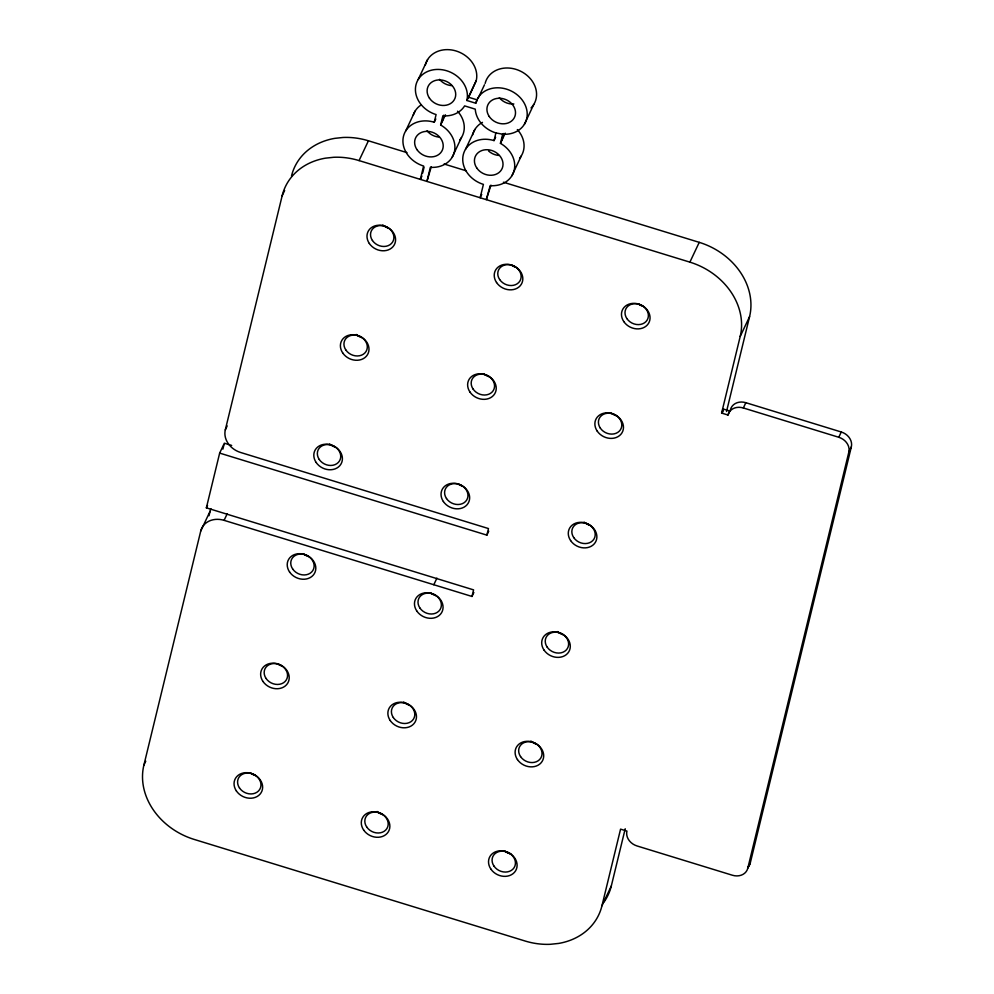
<?xml version="1.0" encoding="UTF-8"?>
<svg xmlns="http://www.w3.org/2000/svg" width="994" height="994" viewBox="0 0 994 994"><rect width="100%" height="100%" fill="white"/><g stroke="black" fill="none" stroke-linecap="round" stroke-linejoin="round"><path stroke-width="1.49" d="M625.214 828.747L611.31 885.977L601.954 905.782A66.834 55.987 25.3 0 1 558.628 943.43L550.39 944.3A66.834 55.987 25.3 0 1 525.043 940.995L194.215 839.433A66.834 55.987 25.3 0 1 143.881 765.156L200.738 531.044L210.094 511.239A20.302 17.01 25.3 0 1 210.964 508.729M200.738 531.044A20.302 17.01 25.3 0 1 224.097 520.347L471.976 596.45L473.579 589.877L206.367 507.847L219.662 453.102L224.346 443.2L231.677 445.449M219.662 453.102L486.874 535.132L488.464 528.559L240.585 452.469A20.302 17.01 25.3 0 1 225.303 429.905L282.147 195.793L284.644 190.513M222.904 449.126L223.985 444.678M209.001 515.749L210.094 511.239M421.916 176.1L420.35 179.405L423.606 166.035A26.739 22.402 25.3 0 1 403.465 136.327A26.739 22.402 25.3 0 1 434.241 122.237L436.093 114.571A26.739 22.402 25.3 0 1 415.964 84.863A26.739 22.402 25.3 0 1 446.728 70.773A26.739 22.402 25.3 0 1 466.857 100.481L475.766 103.227A26.739 22.402 25.3 0 1 504.293 88.541A26.739 22.402 25.3 0 1 527.205 114.931A26.739 22.402 25.3 0 1 502.666 134.202L500.442 143.36A26.739 22.402 25.3 0 1 514.171 170.309A26.739 22.402 25.3 0 1 490.166 185.667L486.302 199.645L490.961 185.17M422.636 173.13L424.078 167.191M431.247 166.83L426.935 181.417L430.365 167.315A26.739 22.402 25.3 0 0 454.37 151.945A26.739 22.402 25.3 0 0 440.64 125.008L442.864 115.851A26.739 22.402 25.3 0 0 464.62 105.886L475.256 109.154A26.739 22.402 25.3 0 0 495.894 132.935L502.666 134.202M442.206 121.703L443.784 115.167M481.717 194.464L480.152 197.756L483.407 184.387A26.739 22.402 25.3 0 1 463.279 154.679A26.739 22.402 25.3 0 1 494.043 140.601L495.894 132.935M502.007 140.067L503.598 133.519M601.954 905.782L620.567 829.133L626.928 831.083A13.369 11.195 25.3 0 0 636.992 845.944L732.416 875.242A13.369 11.195 25.3 0 0 747.799 868.197L750.296 862.916L851.336 446.853A13.369 11.195 25.3 0 0 841.272 431.992L745.835 402.694A13.369 11.195 25.3 0 0 730.453 409.739L727.968 415.02L721.607 413.069L740.207 336.419L749.575 316.626A66.834 55.987 25.3 0 0 699.242 242.35L503.424 182.225M722.737 412.125L723.47 409.106L729.832 411.056M726.527 411.516L749.575 316.626M747.799 868.197L848.839 452.133L851.336 446.853M425.32 65.057A26.739 22.402 25.3 0 1 456.097 50.98A26.739 22.402 25.3 0 1 476.225 80.688L468.124 98.468M225.303 429.905L227.166 425.941M282.147 195.793A66.834 55.987 25.3 0 1 325.473 158.158L333.711 157.276A66.834 55.987 25.3 0 1 359.058 160.581L368.426 140.788L406.993 152.629M206.367 507.847L207.535 505.374M418.213 79.458L427.569 59.665M405.714 130.922L415.07 111.117M224.097 520.347L227.216 513.749M434.241 122.237L435.794 118.932M440.64 125.008L445.449 114.832M143.881 765.156L145.758 761.193M466.857 100.481L476.225 80.688M475.766 103.227L477.331 99.922L468.422 97.188M477.977 98.543L484.476 84.801M452.121 157.35L461.477 137.545M465.515 149.286L474.871 129.481M494.043 140.601L495.596 137.296M500.442 143.36L505.25 133.184M524.422 124.25L533.778 104.445M511.922 175.714L521.291 155.909M433.806 584.733L436.925 578.135M486.874 535.132L488.737 531.169M471.976 596.45L473.852 592.486M740.207 336.419A66.834 55.987 25.3 0 0 689.886 262.143L699.242 242.35M721.607 413.069L723.47 409.106M727.968 415.02A13.369 11.195 25.3 0 1 743.35 407.975L745.835 402.694M848.839 452.133A13.369 11.195 25.3 0 0 838.774 437.273L841.272 431.992M444.082 164.01L466.335 170.844M359.058 160.581L689.886 262.143M743.35 407.975L838.774 437.273M506.443 852.193L510.792 853.846M750.296 862.916A13.369 11.195 25.3 0 1 748.308 866.805M291.503 176A66.834 55.987 25.3 0 1 334.829 138.352L343.067 137.47A66.834 55.987 25.3 0 1 368.426 140.788M611.31 885.977A66.834 55.987 25.3 0 1 604.091 901.943M616.143 415.666A12.027 10.077 25.3 0 1 611.521 413.255M536.375 744.146A12.027 10.077 25.3 0 1 530.97 741.064M335.065 447.039A12.027 10.077 25.3 0 1 329.66 443.958M281.898 666.017A12.027 10.077 25.3 0 1 277.276 663.607M488.899 376.602A12.027 10.077 25.3 0 1 484.277 374.191M435.72 595.592A12.027 10.077 25.3 0 1 431.11 593.182M382.541 814.571A12.027 10.077 25.3 0 1 377.136 811.489M589.554 525.155A12.027 10.077 25.3 0 1 584.149 522.086M308.488 556.528A12.027 10.077 25.3 0 1 303.866 554.118M409.13 705.081A12.027 10.077 25.3 0 1 403.726 702M462.309 486.091A12.027 10.077 25.3 0 1 457.687 483.68M361.654 337.538A12.027 10.077 25.3 0 1 356.25 334.469M255.309 775.506A12.027 10.077 25.3 0 1 250.687 773.096M642.733 306.177A12.027 10.077 25.3 0 1 638.111 303.766M509.785 853.635A12.027 10.077 25.3 0 1 505.163 851.224M388.244 228.048A12.027 10.077 25.3 0 1 382.839 224.967M562.964 634.657A12.027 10.077 25.3 0 1 557.559 631.575M515.488 267.113A12.027 10.077 25.3 0 1 510.866 264.702M517.34 129.568A26.739 22.402 25.3 0 1 519.551 158.294M472.635 134.886A26.739 22.402 25.3 0 1 482.463 122.374M498.876 155.437A14.699 12.313 25.3 0 1 488.551 150.976M485.134 83.421A26.739 22.402 25.3 0 1 521.539 71.68A26.739 22.402 25.3 0 1 531.044 107.936M513.848 103.96A14.699 12.313 25.3 0 1 499.336 97.698M451.574 85.621A14.699 12.313 25.3 0 1 439.534 79.334M457.538 111.204A26.739 22.402 25.3 0 1 459.75 139.93M413.231 115.118A26.739 22.402 25.3 0 1 421.332 104.805M439.075 137.085A14.699 12.313 25.3 0 1 427.035 130.798M600.314 428.116A12.027 10.077 25.3 0 0 620.554 429.582A12.027 10.077 25.3 0 0 609.459 413.206A12.027 10.077 25.3 0 0 600.314 428.116M597.208 431.098A14.699 12.313 25.3 0 0 621.933 432.887A14.699 12.313 25.3 0 0 608.378 412.87A14.699 12.313 25.3 0 0 597.208 431.098M520.558 756.596A12.027 10.077 25.3 0 0 540.786 758.049A12.027 10.077 25.3 0 0 529.69 741.686A12.027 10.077 25.3 0 0 520.558 756.596M517.439 759.565A14.699 12.313 25.3 0 0 542.165 761.354A14.699 12.313 25.3 0 0 528.609 741.338A14.699 12.313 25.3 0 0 517.439 759.565M319.248 459.476A12.027 10.077 25.3 0 0 339.488 460.943A12.027 10.077 25.3 0 0 328.393 444.567A12.027 10.077 25.3 0 0 319.248 459.476M316.142 462.458A14.699 12.313 25.3 0 0 340.867 464.248A14.699 12.313 25.3 0 0 327.312 444.231A14.699 12.313 25.3 0 0 316.142 462.458M266.069 678.467A12.027 10.077 25.3 0 0 286.309 679.933A12.027 10.077 25.3 0 0 275.214 663.557A12.027 10.077 25.3 0 0 266.069 678.467M262.963 681.437A14.699 12.313 25.3 0 0 287.688 683.226A14.699 12.313 25.3 0 0 274.133 663.222A14.699 12.313 25.3 0 0 262.963 681.437M473.082 389.052A12.027 10.077 25.3 0 0 493.31 390.518A12.027 10.077 25.3 0 0 482.214 374.142A12.027 10.077 25.3 0 0 473.082 389.052M469.963 392.034A14.699 12.313 25.3 0 0 494.701 393.823A14.699 12.313 25.3 0 0 481.133 373.806A14.699 12.313 25.3 0 0 469.963 392.034M419.903 608.03A12.027 10.077 25.3 0 0 440.131 609.496A12.027 10.077 25.3 0 0 429.035 593.12A12.027 10.077 25.3 0 0 419.903 608.03M416.797 611.012A14.699 12.313 25.3 0 0 441.522 612.801A14.699 12.313 25.3 0 0 427.954 592.784A14.699 12.313 25.3 0 0 416.797 611.012M366.724 827.02A12.027 10.077 25.3 0 0 386.952 828.487A12.027 10.077 25.3 0 0 375.856 812.11A12.027 10.077 25.3 0 0 366.724 827.02M363.618 829.99A14.699 12.313 25.3 0 0 388.343 831.779A14.699 12.313 25.3 0 0 374.775 811.775A14.699 12.313 25.3 0 0 363.618 829.99M573.737 537.605A12.027 10.077 25.3 0 0 593.965 539.071A12.027 10.077 25.3 0 0 582.869 522.695A12.027 10.077 25.3 0 0 573.737 537.605M570.618 540.587A14.699 12.313 25.3 0 0 595.344 542.376A14.699 12.313 25.3 0 0 581.788 522.359A14.699 12.313 25.3 0 0 570.618 540.587M292.658 568.978A12.027 10.077 25.3 0 0 312.899 570.432A12.027 10.077 25.3 0 0 301.803 554.068A12.027 10.077 25.3 0 0 292.658 568.978M289.552 571.948A14.699 12.313 25.3 0 0 314.278 573.737A14.699 12.313 25.3 0 0 300.722 553.72A14.699 12.313 25.3 0 0 289.552 571.948M390.207 720.501A14.699 12.313 25.3 0 0 414.933 722.29A14.699 12.313 25.3 0 0 401.365 702.273A14.699 12.313 25.3 0 0 390.207 720.501M393.313 717.531A12.027 10.077 25.3 0 0 413.541 718.997A12.027 10.077 25.3 0 0 402.446 702.621A12.027 10.077 25.3 0 0 393.313 717.531M446.492 498.541A12.027 10.077 25.3 0 0 466.72 500.007A12.027 10.077 25.3 0 0 455.625 483.631A12.027 10.077 25.3 0 0 446.492 498.541M443.374 501.523A14.699 12.313 25.3 0 0 468.112 503.312A14.699 12.313 25.3 0 0 454.544 483.295A14.699 12.313 25.3 0 0 443.374 501.523M345.837 349.987A12.027 10.077 25.3 0 0 366.065 351.454A12.027 10.077 25.3 0 0 354.982 335.077A12.027 10.077 25.3 0 0 345.837 349.987M342.731 352.969A14.699 12.313 25.3 0 0 367.457 354.759A14.699 12.313 25.3 0 0 353.901 334.742A14.699 12.313 25.3 0 0 342.731 352.969M236.373 790.926A14.699 12.313 25.3 0 0 261.099 792.727A14.699 12.313 25.3 0 0 247.543 772.711A14.699 12.313 25.3 0 0 236.373 790.926M239.479 787.956A12.027 10.077 25.3 0 0 259.72 789.422A12.027 10.077 25.3 0 0 248.624 773.046A12.027 10.077 25.3 0 0 239.479 787.956M623.797 321.596A14.699 12.313 25.3 0 0 648.523 323.385A14.699 12.313 25.3 0 0 634.967 303.381A14.699 12.313 25.3 0 0 623.797 321.596M626.903 318.627A12.027 10.077 25.3 0 0 647.144 320.093A12.027 10.077 25.3 0 0 636.048 303.717A12.027 10.077 25.3 0 0 626.903 318.627M493.968 866.085A12.027 10.077 25.3 0 0 514.196 867.551A12.027 10.077 25.3 0 0 503.101 851.175A12.027 10.077 25.3 0 0 493.968 866.085M490.85 869.054A14.699 12.313 25.3 0 0 515.575 870.843A14.699 12.313 25.3 0 0 502.02 850.839A14.699 12.313 25.3 0 0 490.85 869.054M369.321 243.48A14.699 12.313 25.3 0 0 394.046 245.269A14.699 12.313 25.3 0 0 380.478 225.253A14.699 12.313 25.3 0 0 369.321 243.48M496.553 282.532A14.699 12.313 25.3 0 0 521.278 284.334A14.699 12.313 25.3 0 0 507.723 264.317A14.699 12.313 25.3 0 0 496.553 282.532M544.029 650.076A14.699 12.313 25.3 0 0 568.754 651.865A14.699 12.313 25.3 0 0 555.199 631.849A14.699 12.313 25.3 0 0 544.029 650.076M547.147 647.094A12.027 10.077 25.3 0 0 567.375 648.56A12.027 10.077 25.3 0 0 556.28 632.184A12.027 10.077 25.3 0 0 547.147 647.094M499.671 279.562A12.027 10.077 25.3 0 0 519.899 281.029A12.027 10.077 25.3 0 0 508.804 264.652A12.027 10.077 25.3 0 0 499.671 279.562M372.427 240.498A12.027 10.077 25.3 0 0 392.655 241.964A12.027 10.077 25.3 0 0 381.559 225.588A12.027 10.077 25.3 0 0 372.427 240.498M429.445 98.157A14.699 12.313 25.3 0 0 454.183 99.947A14.699 12.313 25.3 0 0 440.615 79.93A14.699 12.313 25.3 0 0 429.445 98.157M489.247 116.509A14.699 12.313 25.3 0 0 513.985 118.298A14.699 12.313 25.3 0 0 500.417 98.294A14.699 12.313 25.3 0 0 489.247 116.509M416.958 149.609A14.699 12.313 25.3 0 0 441.684 151.399A14.699 12.313 25.3 0 0 428.116 131.394A14.699 12.313 25.3 0 0 416.958 149.609M476.76 167.974A14.699 12.313 25.3 0 0 501.485 169.763A14.699 12.313 25.3 0 0 487.917 149.746A14.699 12.313 25.3 0 0 476.76 167.974"/></g></svg>
